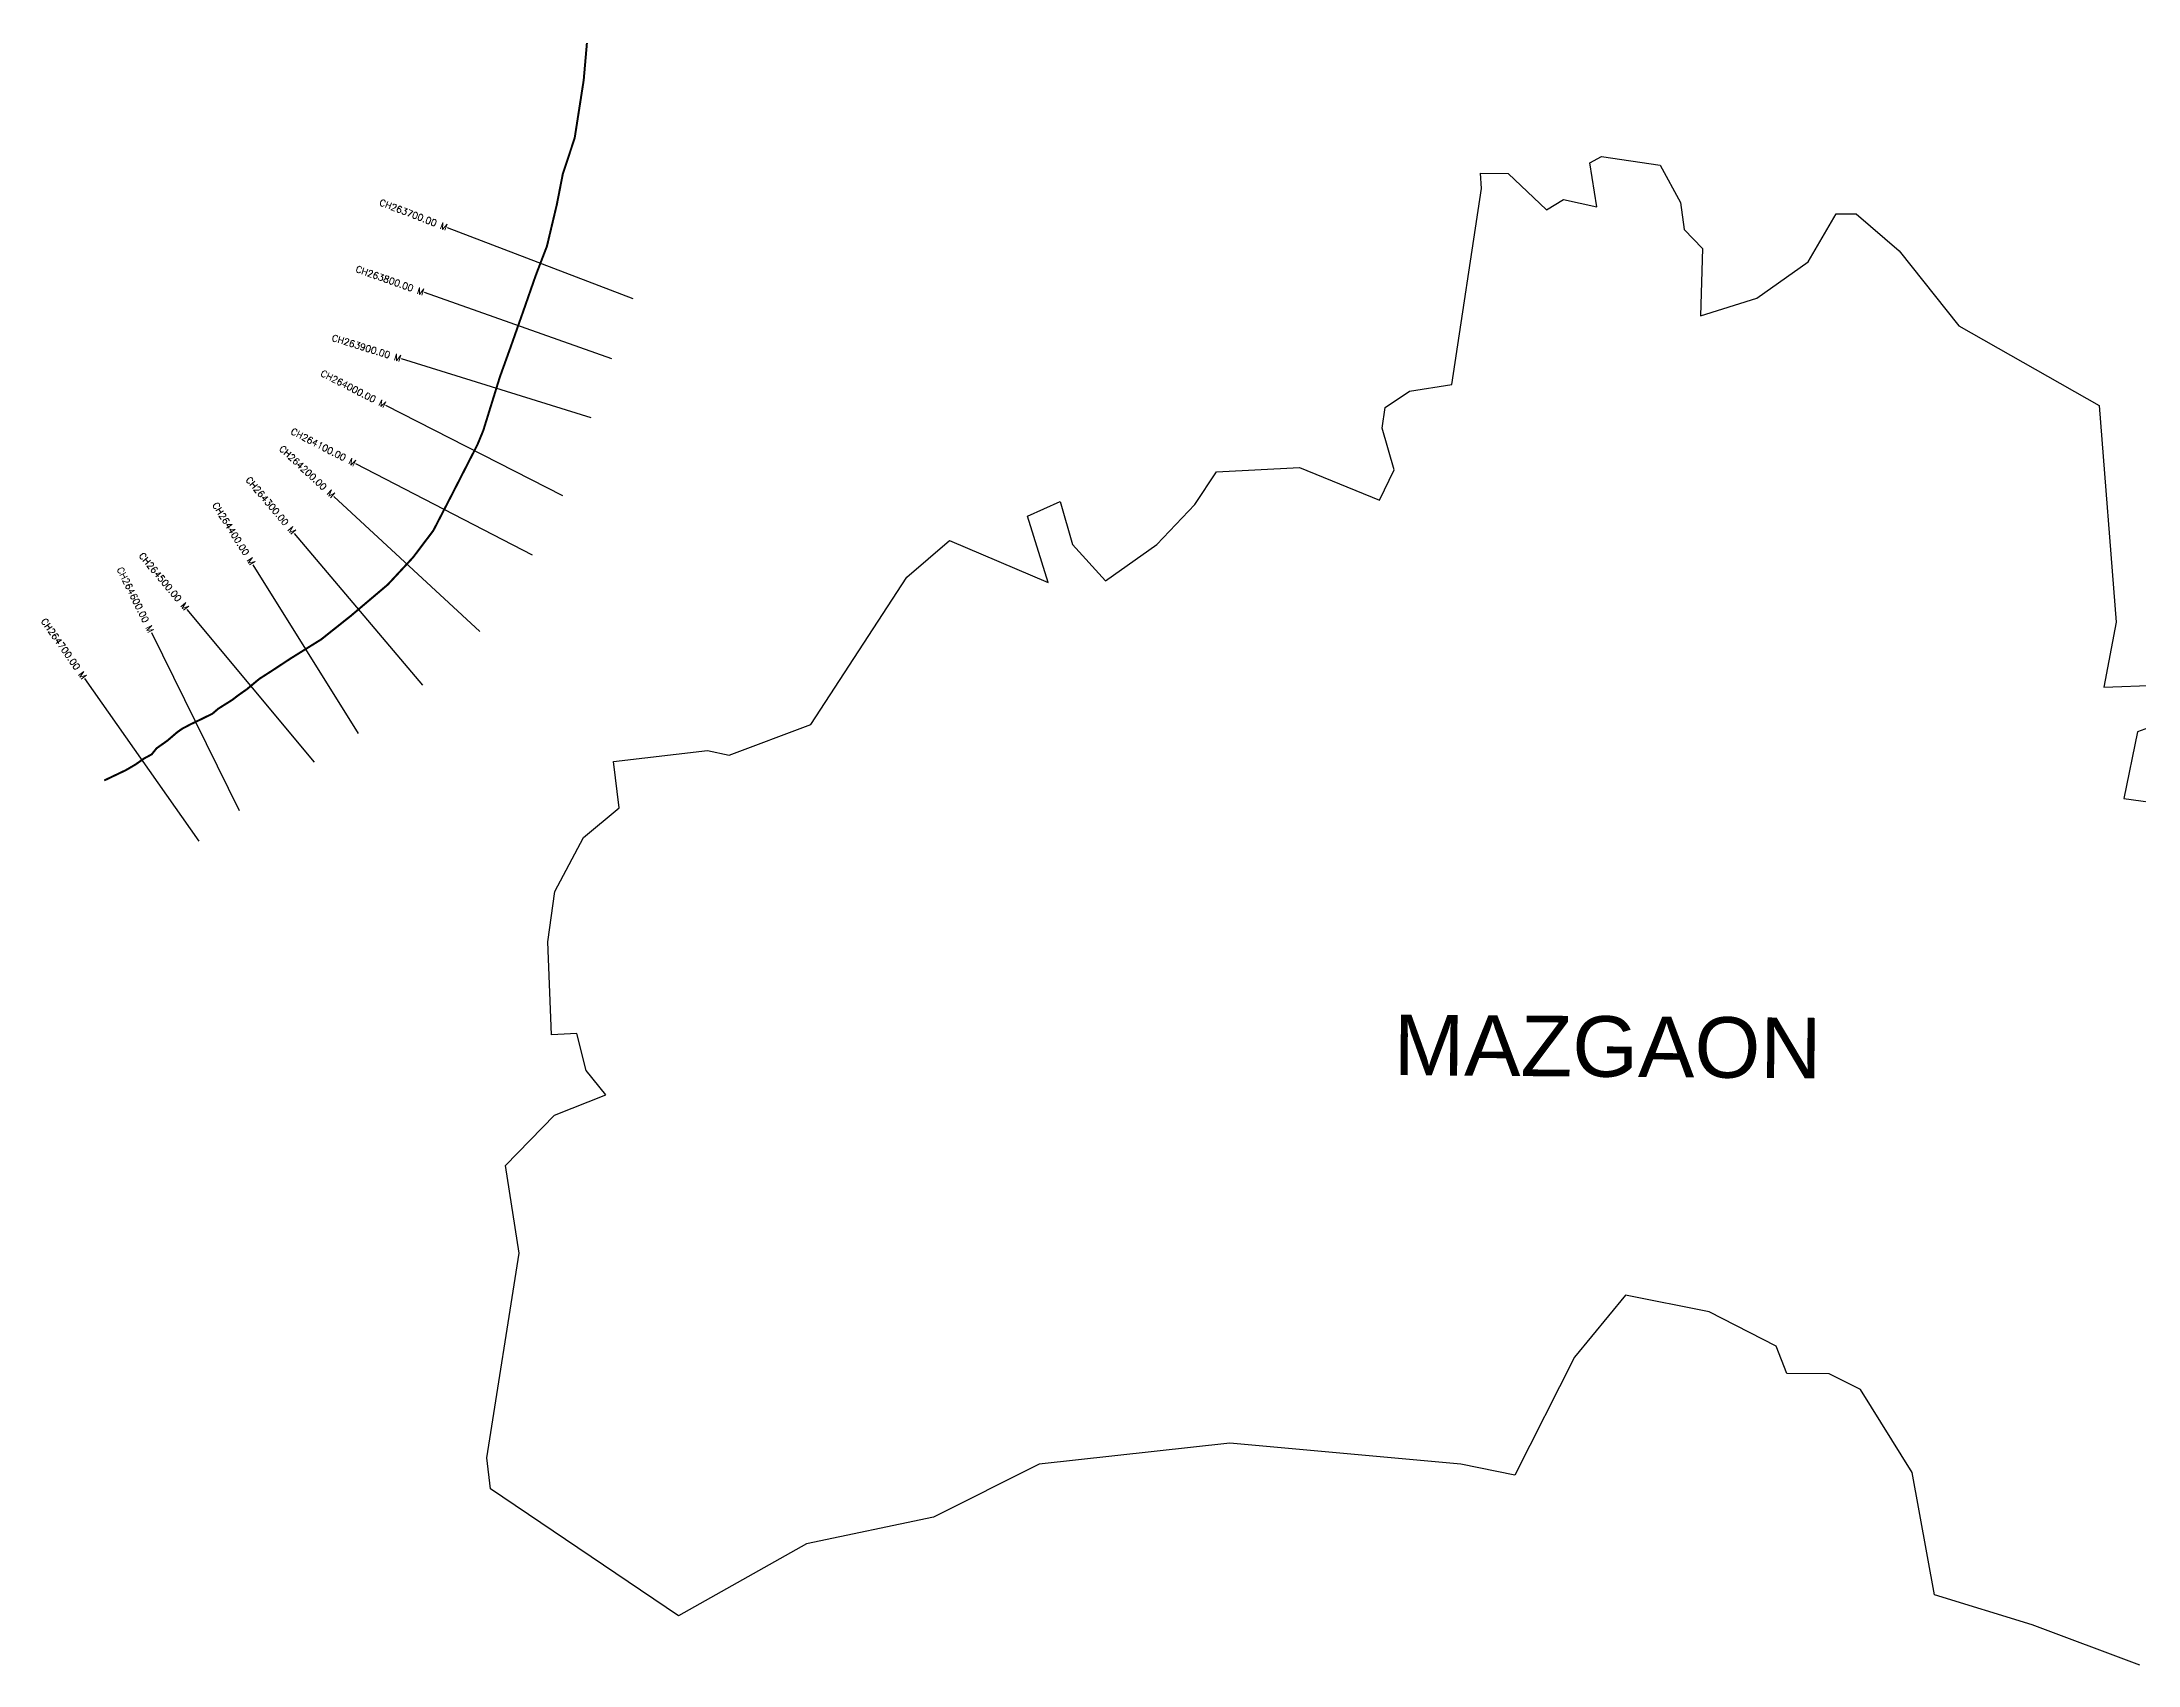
# Model space of a CAD drawing. Header units: metres. Extents: x 280128 to 286021, y 2030817 to 2033660.
# Drawn here: x 280128 to 283293, y 2031210 to 2033660 of the extents above; entities that cross this region are included whole.
import ezdxf
from ezdxf.enums import TextEntityAlignment as Align

# ---------------------------------------------------------------- set-up
doc = ezdxf.new("R2010")
doc.units = ezdxf.units.M
for name, color, linetype in [('CS', 134, 'Continuous'), ('CSMark', 6, 'Continuous'), ('NATURALLY PROTECTED', 3, 'Continuous'), ('village', 3, 'Continuous'), ('VILLAGE NAME', 250, 'Continuous')]:
    doc.layers.add(name, color=color, linetype=linetype)
doc.styles.get("Standard").update_dxf_attribs({"font": 'simplex.shx'})

msp = doc.modelspace()

# ---------------------------------------------------------------- linework, layer by layer
at = {"color": 3, "flags": 128}
msp.add_lwpolyline([(282300.6, 2033461.8), (282342, 2033461.6)], dxfattribs=at)
at = {"layer": 'CS'}
for p, q in [((281021.1, 2033272.2), (280740.9, 2033379.4)), ((280988.9, 2033181.7), (280706, 2033281.6)), ((280957.8, 2033092.8), (280671.3, 2033181.6)), ((280915, 2032974.8), (280647.8, 2033111.3)), ((280869, 2032885.1), (280602.6, 2033023)), ((280789.5, 2032770.1), (280569.4, 2032973.9)), ((280703.5, 2032689.2), (280509.8, 2032918.2)), ((280606.2, 2032616.4), (280447.5, 2032871)), ((280540, 2032572.7), (280347.9, 2032803.2)), ((280426.7, 2032499.2), (280294.2, 2032768.3)), ((280365.9, 2032453.6), (280193.4, 2032699))]:
    msp.add_line(p, q, dxfattribs=at)
at = {"layer": 'NATURALLY PROTECTED', "color": 2, "const_width": 3, "flags": 128}
msp.add_lwpolyline([(280951.3, 2033658.6), (280946.4, 2033602.3), (280932.8, 2033515), (280914.9, 2033460.9), (280905.8, 2033414.4), (280890.9, 2033351.7), (280873.9, 2033307.3), (280855.6, 2033254.8), (280836.5, 2033200.6), (280819.9, 2033154.5), (280794.8, 2033073.5), (280786, 2033052.1), (280747, 2032975.9), (280719.4, 2032922.5), (280688.8, 2032882), (280650.7, 2032841), (280594.9, 2032793.8), (280550.1, 2032758.2), (280503.9, 2032729.4), (280476.1, 2032711.1), (280456.8, 2032698.7), (280437.8, 2032682.9), (280424.5, 2032673.6), (280416, 2032667), (280394.7, 2032653.6), (280385.9, 2032646.1), (280367.5, 2032637), (280361.2, 2032634.1), (280351.7, 2032629.4), (280340.1, 2032623.3), (280332.6, 2032618), (280317.9, 2032605.4), (280301.6, 2032593.9), (280294.1, 2032584.6), (280282.6, 2032578.4), (280269.8, 2032569.4), (280255.1, 2032560.8), (280222.6, 2032545.3)], dxfattribs=at)
at = {"layer": 'village', "color": 3}
for points in [[(282342, 2033461.6, 0), (282400, 2033406.7, 0), (282425.5, 2033422, 0), (282476, 2033411, 0), (282465.5, 2033477.5, 0), (282483.3, 2033487.3, 0), (282571.5, 2033474.1, 0), (282602.4, 2033417.6, 0), (282607.7, 2033377, 0), (282635.4, 2033348.3, 0), (282632.4, 2033246.4, 0), (282717.8, 2033273.4, 0), (282795.1, 2033328.3, 0), (282837.3, 2033400.6, 0), (282867.6, 2033400.8, 0), (282932.5, 2033344.9, 0), (283022.5, 2033231.7, 0), (283234.3, 2033111.1, 0), (283234.3, 2033111.1, 0)], [(283295.8, 2031210, 0), (283133.1, 2031270.7, 0), (282985.7, 2031316.2, 0), (282952.3, 2031500.8, 0), (282874.3, 2031626, 0), (282826.9, 2031649.4, 0), (282763.1, 2031650.1, 0), (282747, 2031691.2, 0), (282645.7, 2031743.2, 0), (282519.2, 2031768.3, 0), (282442.2, 2031674.7, 0), (282352.4, 2031496.5, 0), (282270.9, 2031513.4, 0), (281922.1, 2031544.9, 0), (281634.3, 2031513.4, 0), (281474.5, 2031433.2, 0), (281283, 2031393.1, 0), (281089.7, 2031284.5, 0), (280805.6, 2031476, 0), (280800.1, 2031522.7, 0), (280848.8, 2031831.9, 0), (280828.3, 2031964.1, 0), (280902.2, 2032040.1, 0), (280979.6, 2032070.7, 0), (280950.1, 2032107.7, 0), (280936.3, 2032163.1, 0), (280898, 2032161.3, 0), (280892.2, 2032301.7, 0), (280902.7, 2032377.8, 0), (280946.1, 2032459, 0), (281000, 2032504, 0), (280991.6, 2032573.8, 0), (281133.3, 2032590.7, 0), (281166, 2032583.6, 0), (281289.2, 2032629.8, 0), (281434.1, 2032852.2, 0), (281498.5, 2032907.5, 0), (281647.8, 2032844, 0), (281616.5, 2032944.4, 0), (281665.6, 2032966.5, 0), (281684.3, 2032901.4, 0), (281734, 2032846.4, 0), (281811.9, 2032901.6, 0), (281869.1, 2032961.6, 0), (281901.9, 2033010.9, 0), (282027.3, 2033017.6, 0), (282148, 2032968.2, 0), (282169.9, 2033014.4, 0), (282151.9, 2033077.1, 0), (282156.5, 2033108.3, 0), (282193.3, 2033133, 0), (282257.2, 2033143, 0), (282302.1, 2033439, 0), (282300.6, 2033461.8, 0)], [(283234.3, 2033111.1, 0), (283260.2, 2032784.1, 0), (283241.7, 2032686.1, 0), (283322.4, 2032688.9, 0)], [(283358.8, 2032642.7, 0), (283292.3, 2032618.6, 0), (283271.7, 2032518, 0), (283337.6, 2032509, 0)]]:
    msp.add_polyline3d(points, dxfattribs=at)

# ---------------------------------------------------------------- texts
at = {"layer": 'CSMark'}
for s, rotation, p in [('CH263700.00 M', 339.0632, (280740, 2033379.8)), ('CH263800.00 M', 340.5565, (280705.1, 2033281.9)), ('CH263900.00 M', 342.7804, (280670.3, 2033181.9)), ('CH264000.00 M', 332.95, (280646.9, 2033111.7)), ('CH264100.00 M', 332.636, (280601.7, 2033023.5)), ('CH264200.00 M', 317.2025, (280568.7, 2032974.6)), ('CH264300.00 M', 310.2192, (280509.2, 2032919)), ('CH264400.00 M', 301.9548, (280446.9, 2032871.8)), ('CH264500.00 M', 309.8027, (280347.3, 2032804)), ('CH264600.00 M', 296.2252, (280293.7, 2032769.2)), ('CH264700.00 M', 305.1145, (280192.8, 2032699.8))]:
    msp.add_text(s, height=10, rotation=rotation, dxfattribs=at).set_placement(p, align=Align.MIDDLE_RIGHT)
at = {"layer": 'VILLAGE NAME', "insert": (282169.9, 2032192), "char_height": 91.425, "attachment_point": 1, "rotation": 359.5442}
msp.add_mtext_dynamic_manual_height_columns('{\\fArial|b0|i0|c0|p34;MAZGAON}', width=156.924, gutter_width=457.1, heights=[0], dxfattribs=at)

doc.saveas('drawing.dxf')
